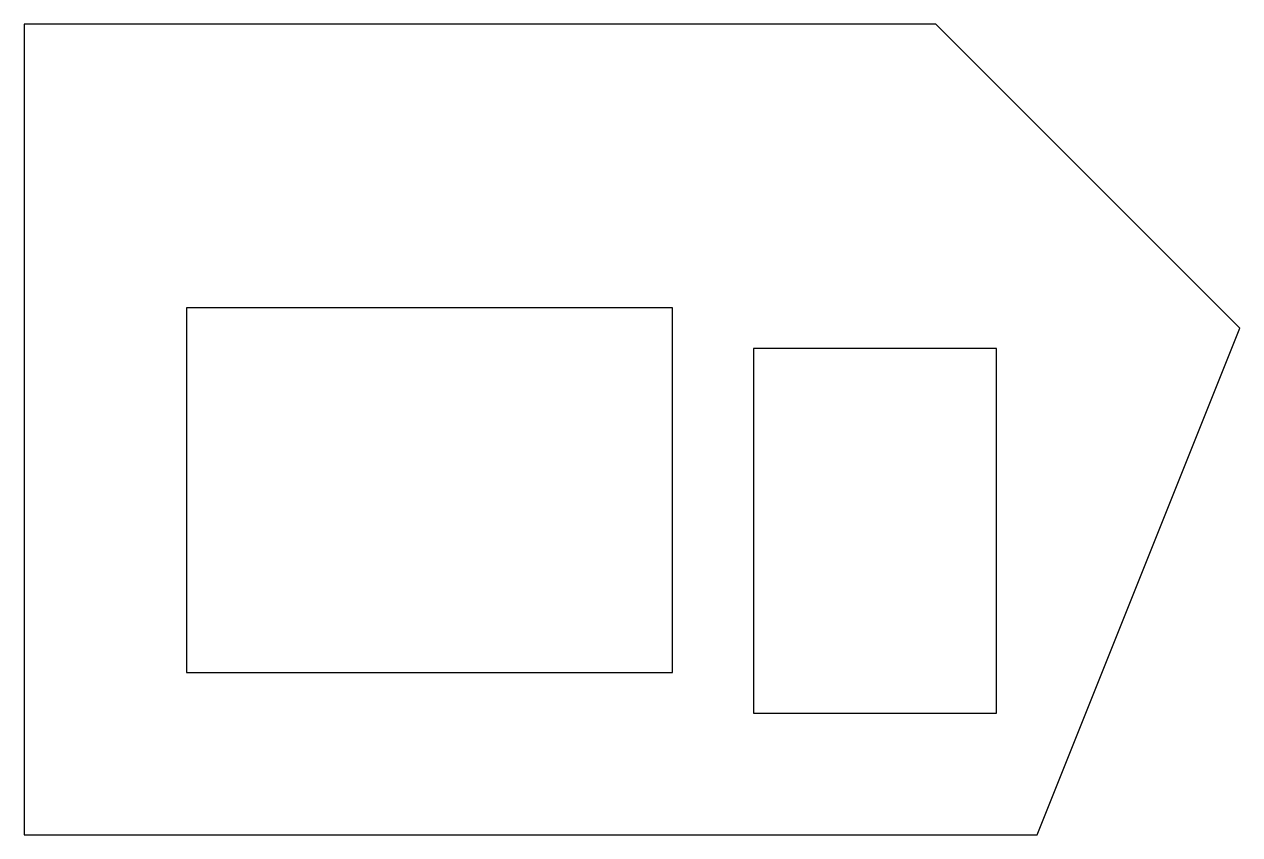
# Model space of a CAD drawing. Header units: metres. Extents: x 0 to 60, y 0 to 40.
import ezdxf

# ---------------------------------------------------------------- set-up
doc = ezdxf.new("R2010")
doc.units = ezdxf.units.M
for name, color, linetype in [('BUILDING_FOOTPRINT', 5, 'CONTINUOUS'), ('GREEN_ZONE', 3, 'CONTINUOUS'), ('PARCEL_BOUNDARY', 1, 'CONTINUOUS')]:
    doc.layers.add(name, color=color, linetype=linetype)

msp = doc.modelspace()

# ---------------------------------------------------------------- linework, layer by layer
at = {"layer": 'BUILDING_FOOTPRINT', "color": 5}
msp.add_lwpolyline([(8, 8), (32, 8), (32, 26), (8, 26)], close=True, dxfattribs=at)
at = {"layer": 'GREEN_ZONE', "color": 3}
msp.add_lwpolyline([(36, 6), (48, 6), (48, 24), (36, 24)], close=True, dxfattribs=at)
at = {"layer": 'PARCEL_BOUNDARY', "color": 1}
msp.add_lwpolyline([(0, 0), (50, 0), (60, 25), (45, 40), (0, 40)], close=True, dxfattribs=at)

doc.saveas('drawing.dxf')
